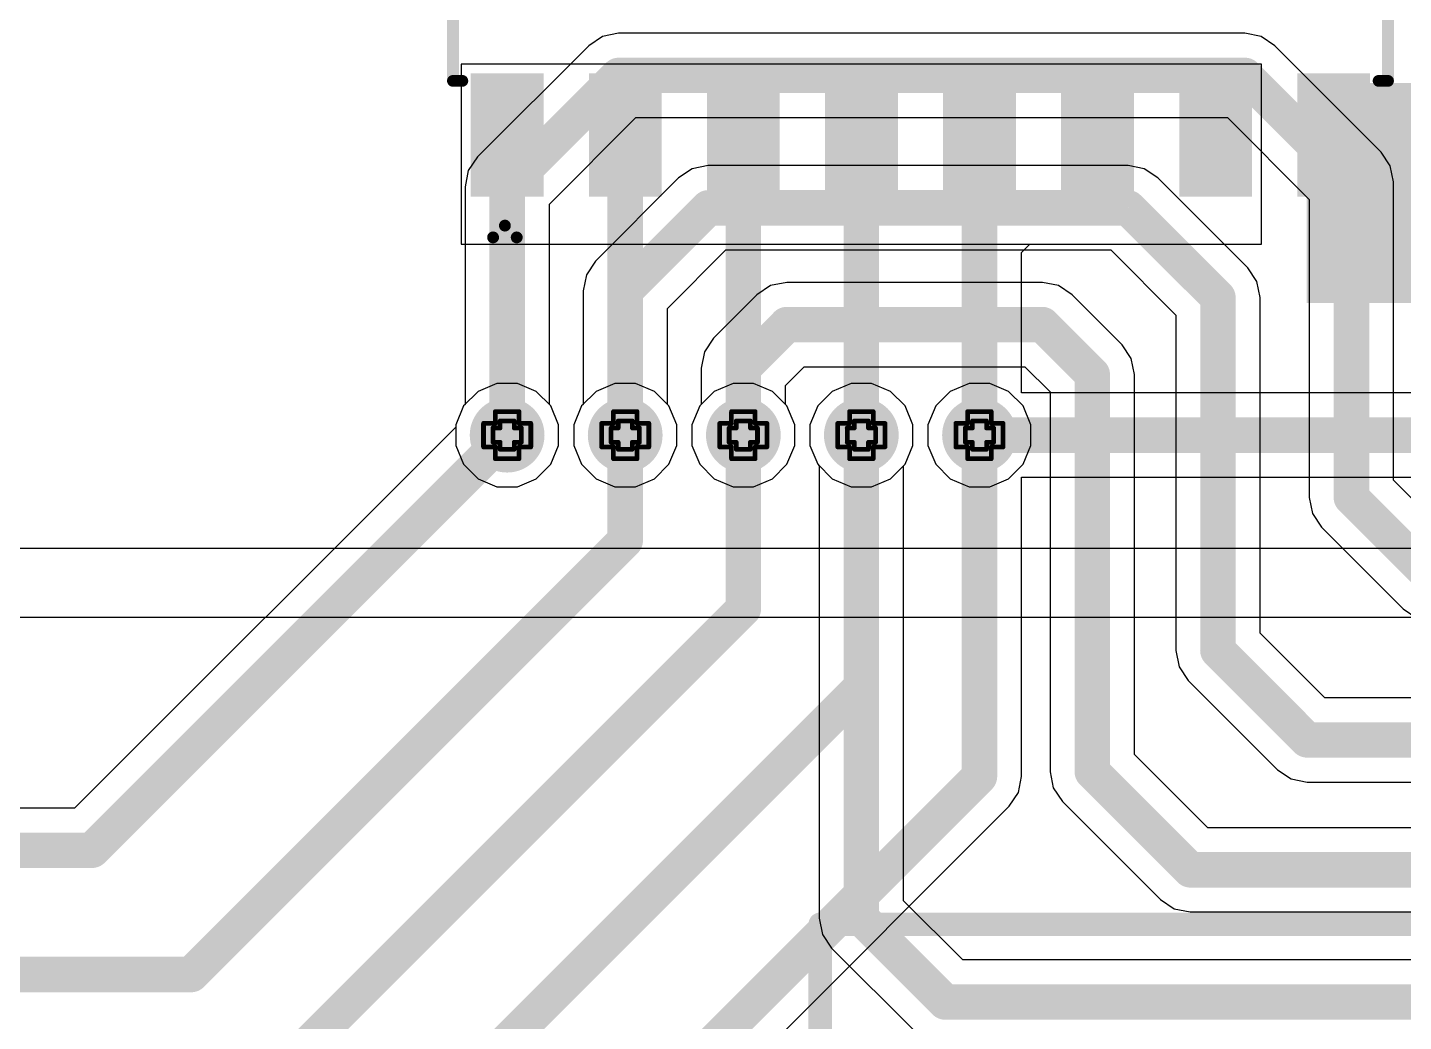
# Model space of a CAD drawing. Header units: inches. Extents: x -7 to 5163, y -3 to 5149.
# Drawn here: x 125.84 to 140.64, y 103.22 to 113.91 of the extents above; entities that cross this region are included whole.
import ezdxf

# ---------------------------------------------------------------- set-up
doc = ezdxf.new("R2010")
doc.units = ezdxf.units.IN
for name, color, linetype in [('Bottom Layer', 5, 'Continuous'), ('Bottom Solder', 6, 'Continuous'), ('Drill Drawing', 1, 'Continuous'), ('GND', 76, 'Continuous'), ('PWR', 16, 'Continuous'), ('Top Layer', 1, 'Continuous'), ('Top Overlay', 2, 'Continuous'), ('Top Paste', 8, 'Continuous'), ('Top Solder', 216, 'Continuous'), ('Via Holes', 16, 'Continuous')]:
    doc.layers.add(name, color=color, linetype=linetype)

# ---------------------------------------------------------------- blocks, each defined once
blk = doc.blocks.new('16_SOIC__0_154___3_90___W______6')
at = {"layer": 'Top Layer'}
for points in [[(-3.2, 4.735), (-2.08, 4.735), (-2.08, 4.155), (-3.2, 4.155)], [(2.08, 4.735), (3.2, 4.735), (3.2, 4.155), (2.08, 4.155)], [(-3.2, 3.465), (-2.08, 3.465), (-2.08, 2.885), (-3.2, 2.885)], [(2.08, 3.465), (3.2, 3.465), (3.2, 2.885), (2.08, 2.885)], [(-3.2, 2.195), (-2.08, 2.195), (-2.08, 1.615), (-3.2, 1.615)], [(2.08, 2.195), (3.2, 2.195), (3.2, 1.615), (2.08, 1.615)], [(-3.2, 0.925), (-2.08, 0.925), (-2.08, 0.345), (-3.2, 0.345)], [(2.08, 0.925), (3.2, 0.925), (3.2, 0.345), (2.08, 0.345)], [(-3.2, -0.345), (-2.08, -0.345), (-2.08, -0.925), (-3.2, -0.925)], [(2.08, -0.345), (3.2, -0.345), (3.2, -0.925), (2.08, -0.925)], [(-3.2, -1.615), (-2.08, -1.615), (-2.08, -2.195), (-3.2, -2.195)], [(2.08, -1.615), (3.2, -1.615), (3.2, -2.195), (2.08, -2.195)], [(-3.2, -2.885), (-2.08, -2.885), (-2.08, -3.465), (-3.2, -3.465)], [(2.08, -2.885), (3.2, -2.885), (3.2, -3.465), (2.08, -3.465)], [(-3.2, -4.155), (-2.08, -4.155), (-2.08, -4.735), (-3.2, -4.735)], [(2.08, -4.155), (3.2, -4.155), (3.2, -4.735), (2.08, -4.735)]]:
    blk.add_hatch(color=1, dxfattribs=at).paths.add_polyline_path(points)
at = {"layer": 'Top Paste'}
for points in [[(-3.2, 4.735), (-2.08, 4.735), (-2.08, 4.155), (-3.2, 4.155)], [(2.08, 4.735), (3.2, 4.735), (3.2, 4.155), (2.08, 4.155)], [(-3.2, 3.465), (-2.08, 3.465), (-2.08, 2.885), (-3.2, 2.885)], [(2.08, 3.465), (3.2, 3.465), (3.2, 2.885), (2.08, 2.885)], [(-3.2, 2.195), (-2.08, 2.195), (-2.08, 1.615), (-3.2, 1.615)], [(2.08, 2.195), (3.2, 2.195), (3.2, 1.615), (2.08, 1.615)], [(-3.2, 0.925), (-2.08, 0.925), (-2.08, 0.345), (-3.2, 0.345)], [(2.08, 0.925), (3.2, 0.925), (3.2, 0.345), (2.08, 0.345)], [(-3.2, -0.345), (-2.08, -0.345), (-2.08, -0.925), (-3.2, -0.925)], [(2.08, -0.345), (3.2, -0.345), (3.2, -0.925), (2.08, -0.925)], [(-3.2, -1.615), (-2.08, -1.615), (-2.08, -2.195), (-3.2, -2.195)], [(2.08, -1.615), (3.2, -1.615), (3.2, -2.195), (2.08, -2.195)], [(-3.2, -2.885), (-2.08, -2.885), (-2.08, -3.465), (-3.2, -3.465)], [(2.08, -2.885), (3.2, -2.885), (3.2, -3.465), (2.08, -3.465)], [(-3.2, -4.155), (-2.08, -4.155), (-2.08, -4.735), (-3.2, -4.735)], [(2.08, -4.155), (3.2, -4.155), (3.2, -4.735), (2.08, -4.735)]]:
    blk.add_hatch(color=8, dxfattribs=at).paths.add_polyline_path(points)
at = {"layer": 'Top Solder'}
for points in [[(-3.302, 4.837), (-1.978, 4.837), (-1.978, 4.053), (-3.302, 4.053)], [(1.978, 4.837), (3.302, 4.837), (3.302, 4.053), (1.978, 4.053)], [(-3.302, 3.567), (-1.978, 3.567), (-1.978, 2.783), (-3.302, 2.783)], [(1.978, 3.567), (3.302, 3.567), (3.302, 2.783), (1.978, 2.783)], [(-3.302, 2.297), (-1.978, 2.297), (-1.978, 1.513), (-3.302, 1.513)], [(1.978, 2.297), (3.302, 2.297), (3.302, 1.513), (1.978, 1.513)], [(-3.302, 1.027), (-1.978, 1.027), (-1.978, 0.243), (-3.302, 0.243)], [(1.978, 1.027), (3.302, 1.027), (3.302, 0.243), (1.978, 0.243)], [(-3.302, -0.243), (-1.978, -0.243), (-1.978, -1.027), (-3.302, -1.027)], [(1.978, -0.243), (3.302, -0.243), (3.302, -1.027), (1.978, -1.027)], [(-3.302, -1.513), (-1.978, -1.513), (-1.978, -2.297), (-3.302, -2.297)], [(1.978, -1.513), (3.302, -1.513), (3.302, -2.297), (1.978, -2.297)], [(-3.302, -2.783), (-1.978, -2.783), (-1.978, -3.567), (-3.302, -3.567)], [(1.978, -2.783), (3.302, -2.783), (3.302, -3.567), (1.978, -3.567)], [(-3.302, -4.053), (-1.978, -4.053), (-1.978, -4.837), (-3.302, -4.837)], [(1.978, -4.053), (3.302, -4.053), (3.302, -4.837), (1.978, -4.837)]]:
    blk.add_hatch(color=216, dxfattribs=at).paths.add_polyline_path(points)
at = {"layer": 'Top Overlay', "const_width": 0.127}
for points in [[(-2.057, 5.029), (2.042, 5.029)], [(-2.057, 5.029), (-2.057, 4.928)], [(2.057, 5.029), (2.057, 4.928)], [(-3.741, 4.597), (-3.614, 4.47)], [(-3.741, 4.597), (-3.741, 4.343)], [(-3.614, 4.47), (-3.741, 4.343)], [(-2.057, -4.928), (-2.057, -5.029)], [(2.057, -4.928), (2.057, -5.029)], [(-2.057, -5.029), (2.042, -5.029)]]:
    blk.add_lwpolyline(points, dxfattribs=at)
at = {"layer": 'Top Overlay', "const_width": 0.0635}
for points in [[(-2.089, 5.029, 1), (-2.026, 5.029, 1)], [(-2.089, 5.029, 1), (-2.026, 5.029, 1)], [(2.01, 5.029, 1), (2.073, 5.029, 1)], [(2.026, 5.029, 1), (2.089, 5.029, 1)], [(-2.089, 4.928, 1), (-2.026, 4.928, 1)], [(2.026, 4.928, 1), (2.089, 4.928, 1)], [(-3.773, 4.597, 1), (-3.709, 4.597, 1)], [(-3.773, 4.597, 1), (-3.709, 4.597, 1)], [(-3.646, 4.47, 1), (-3.582, 4.47, 1)], [(-3.646, 4.47, 1), (-3.582, 4.47, 1)], [(-3.773, 4.343, 1), (-3.709, 4.343, 1)], [(-3.773, 4.343, 1), (-3.709, 4.343, 1)], [(-2.089, -4.928, 1), (-2.026, -4.928, 1)], [(2.026, -4.928, 1), (2.089, -4.928, 1)], [(-2.089, -5.029, 1), (-2.026, -5.029, 1)], [(-2.089, -5.029, 1), (-2.026, -5.029, 1)], [(2.01, -5.029, 1), (2.073, -5.029, 1)], [(2.026, -5.029, 1), (2.089, -5.029, 1)]]:
    blk.add_lwpolyline(points, format="xyb", close=True, dxfattribs=at)

msp = doc.modelspace()

# ---------------------------------------------------------------- hatches: boundary and pattern name
at = {"layer": 'Bottom Layer'}
h = msp.add_hatch(color=5, dxfattribs=at)
edge = h.paths.add_edge_path()
edge.add_arc((131, 109.526), 0.3, 0, 360)
h = msp.add_hatch(color=5, dxfattribs=at)
edge = h.paths.add_edge_path()
edge.add_arc((132.27, 109.526), 0.3, 0, 360)
h = msp.add_hatch(color=5, dxfattribs=at)
edge = h.paths.add_edge_path()
edge.add_arc((133.541, 109.526), 0.3, 0, 360)
h = msp.add_hatch(color=5, dxfattribs=at)
edge = h.paths.add_edge_path()
edge.add_arc((134.81, 109.526), 0.3, 0, 360)
h = msp.add_hatch(color=5, dxfattribs=at)
edge = h.paths.add_edge_path()
edge.add_arc((136.081, 109.526), 0.3, 0, 360)
at = {"layer": 'Bottom Solder'}
h = msp.add_hatch(color=6, dxfattribs=at)
edge = h.paths.add_edge_path()
edge.add_arc((131, 109.526), 0.402, 0, 360)
h = msp.add_hatch(color=6, dxfattribs=at)
edge = h.paths.add_edge_path()
edge.add_arc((132.27, 109.526), 0.402, 0, 360)
h = msp.add_hatch(color=6, dxfattribs=at)
edge = h.paths.add_edge_path()
edge.add_arc((133.541, 109.526), 0.402, 0, 360)
h = msp.add_hatch(color=6, dxfattribs=at)
edge = h.paths.add_edge_path()
edge.add_arc((134.81, 109.526), 0.402, 0, 360)
h = msp.add_hatch(color=6, dxfattribs=at)
edge = h.paths.add_edge_path()
edge.add_arc((136.081, 109.526), 0.402, 0, 360)
at = {"layer": 'GND'}
h = msp.add_hatch(color=76, dxfattribs=at)
edge = h.paths.add_edge_path()
edge.add_arc((131, 109.526), 0.3, 0, 360)
h = msp.add_hatch(color=76, dxfattribs=at)
edge = h.paths.add_edge_path()
edge.add_arc((132.27, 109.526), 0.3, 0, 360)
h = msp.add_hatch(color=76, dxfattribs=at)
edge = h.paths.add_edge_path()
edge.add_arc((133.541, 109.526), 0.3, 0, 360)
h = msp.add_hatch(color=76, dxfattribs=at)
edge = h.paths.add_edge_path()
edge.add_arc((134.81, 109.526), 0.3, 0, 360)
h = msp.add_hatch(color=76, dxfattribs=at)
edge = h.paths.add_edge_path()
edge.add_arc((136.081, 109.526), 0.3, 0, 360)
at = {"layer": 'PWR'}
h = msp.add_hatch(color=16, dxfattribs=at)
edge = h.paths.add_edge_path()
edge.add_arc((131, 109.526), 0.3, 0, 360)
h = msp.add_hatch(color=16, dxfattribs=at)
edge = h.paths.add_edge_path()
edge.add_arc((132.27, 109.526), 0.3, 0, 360)
h = msp.add_hatch(color=16, dxfattribs=at)
edge = h.paths.add_edge_path()
edge.add_arc((133.541, 109.526), 0.3, 0, 360)
h = msp.add_hatch(color=16, dxfattribs=at)
edge = h.paths.add_edge_path()
edge.add_arc((134.81, 109.526), 0.3, 0, 360)
h = msp.add_hatch(color=16, dxfattribs=at)
edge = h.paths.add_edge_path()
edge.add_arc((136.081, 109.526), 0.3, 0, 360)
at = {"layer": 'Top Layer'}
msp.add_hatch(color=1, dxfattribs=at).paths.add_polyline_path([(139.601, 110.947), (141.859, 110.947), (141.859, 113.314), (139.601, 113.314)])
h = msp.add_hatch(color=1, dxfattribs=at)
edge = h.paths.add_edge_path()
edge.add_arc((131, 109.526), 0.3, 0, 360)
h = msp.add_hatch(color=1, dxfattribs=at)
edge = h.paths.add_edge_path()
edge.add_arc((132.27, 109.526), 0.3, 0, 360)
h = msp.add_hatch(color=1, dxfattribs=at)
edge = h.paths.add_edge_path()
edge.add_arc((133.541, 109.526), 0.3, 0, 360)
h = msp.add_hatch(color=1, dxfattribs=at)
edge = h.paths.add_edge_path()
edge.add_arc((134.81, 109.526), 0.3, 0, 360)
h = msp.add_hatch(color=1, dxfattribs=at)
edge = h.paths.add_edge_path()
edge.add_arc((136.081, 109.526), 0.3, 0, 360)
at = {"layer": 'Top Solder'}
h = msp.add_hatch(color=216, dxfattribs=at)
edge = h.paths.add_edge_path()
edge.add_arc((131, 109.526), 0.402, 0, 360)
h = msp.add_hatch(color=216, dxfattribs=at)
edge = h.paths.add_edge_path()
edge.add_arc((132.27, 109.526), 0.402, 0, 360)
h = msp.add_hatch(color=216, dxfattribs=at)
edge = h.paths.add_edge_path()
edge.add_arc((133.541, 109.526), 0.402, 0, 360)
h = msp.add_hatch(color=216, dxfattribs=at)
edge = h.paths.add_edge_path()
edge.add_arc((134.81, 109.526), 0.402, 0, 360)
h = msp.add_hatch(color=216, dxfattribs=at)
edge = h.paths.add_edge_path()
edge.add_arc((136.081, 109.526), 0.402, 0, 360)
at = {"layer": 'Via Holes'}
h = msp.add_hatch(color=7, dxfattribs=at)
edge = h.paths.add_edge_path()
edge.add_arc((131, 109.526), 0.15, 0, 360)
h = msp.add_hatch(color=7, dxfattribs=at)
edge = h.paths.add_edge_path()
edge.add_arc((132.27, 109.526), 0.15, 0, 360)
h = msp.add_hatch(color=7, dxfattribs=at)
edge = h.paths.add_edge_path()
edge.add_arc((133.541, 109.526), 0.15, 0, 360)
h = msp.add_hatch(color=7, dxfattribs=at)
edge = h.paths.add_edge_path()
edge.add_arc((134.81, 109.526), 0.15, 0, 360)
h = msp.add_hatch(color=7, dxfattribs=at)
edge = h.paths.add_edge_path()
edge.add_arc((136.081, 109.526), 0.15, 0, 360)

# ---------------------------------------------------------------- linework, layer by layer
at = {"layer": 'Bottom Layer'}
for p, q in [((132.198, 113.848), (132.024, 113.813)), ((138.936, 113.848), (132.198, 113.848)), ((139.11, 113.813), (138.936, 113.848)), ((131.877, 113.715), (130.68, 112.518)), ((132.024, 113.813), (131.877, 113.715)), ((139.257, 113.715), (139.11, 113.813)), ((140.402, 112.57), (139.257, 113.715)), ((131.454, 112.01), (132.386, 112.941)), ((132.386, 112.941), (138.749, 112.941)), ((138.749, 112.941), (139.628, 112.062)), ((130.68, 112.518), (130.582, 112.371)), ((140.5, 112.423), (140.402, 112.57)), ((140.402, 112.57), (140.402, 112.57)), ((130.582, 112.371), (130.547, 112.197)), ((132.991, 112.39), (132.844, 112.292)), ((133.164, 112.425), (132.991, 112.39)), ((137.68, 112.425), (133.164, 112.425)), ((137.853, 112.39), (137.68, 112.425)), ((138, 112.292), (137.853, 112.39)), ((140.535, 112.249), (140.5, 112.423)), ((130.547, 112.197), (130.547, 109.857)), ((132.844, 112.292), (131.95, 111.398)), ((132.844, 112.292), (132.844, 112.292)), ((138.966, 111.326), (138, 112.292)), ((140.535, 109.043), (140.535, 112.249)), ((139.628, 112.062), (139.628, 108.855)), ((131.454, 109.857), (131.454, 112.01)), ((132.724, 110.89), (133.352, 111.518)), ((133.352, 111.518), (137.492, 111.518)), ((137.492, 111.518), (138.192, 110.818)), ((131.95, 111.398), (131.852, 111.251)), ((139.064, 111.179), (138.966, 111.326)), ((138.966, 111.326), (138.966, 111.326)), ((131.852, 111.251), (131.817, 111.078)), ((134.008, 111.168), (133.834, 111.134)), ((136.757, 111.168), (134.008, 111.168)), ((136.931, 111.134), (136.757, 111.168)), ((139.099, 111.006), (139.064, 111.179)), ((131.817, 111.078), (131.817, 109.857)), ((133.687, 111.036), (133.22, 110.568)), ((133.834, 111.134), (133.687, 111.036)), ((133.687, 111.036), (133.687, 111.036)), ((137.078, 111.036), (136.931, 111.134)), ((137.614, 110.499), (137.078, 111.036)), ((139.099, 107.396), (139.099, 111.006)), ((132.724, 109.857), (132.724, 110.89)), ((138.192, 110.818), (138.192, 107.209)), ((133.22, 110.568), (133.122, 110.421)), ((133.122, 110.421), (133.087, 110.248)), ((137.712, 110.352), (137.614, 110.499)), ((137.747, 110.179), (137.712, 110.352)), ((133.087, 110.248), (133.087, 109.857)), ((133.994, 110.06), (134.195, 110.262)), ((134.195, 110.262), (136.57, 110.262)), ((136.57, 110.262), (136.841, 109.991)), ((137.747, 106.093), (137.747, 110.179)), ((133.994, 109.857), (133.994, 110.06)), ((134.497, 109.996), (134.341, 109.84)), ((134.7, 110.08), (134.497, 109.996)), ((134.921, 110.08), (134.7, 110.08)), ((135.124, 109.996), (134.921, 110.08)), ((135.28, 109.84), (135.124, 109.996)), ((135.767, 109.996), (135.611, 109.84)), ((135.97, 110.08), (135.767, 109.996)), ((136.191, 110.08), (135.97, 110.08)), ((136.394, 109.996), (136.191, 110.08)), ((136.55, 109.84), (136.394, 109.996)), ((136.841, 109.991), (136.841, 105.906)), ((130.531, 109.84), (130.447, 109.637)), ((130.547, 109.857), (130.531, 109.84)), ((131.47, 109.84), (131.454, 109.857)), ((131.554, 109.637), (131.47, 109.84)), ((131.801, 109.84), (131.717, 109.637)), ((131.817, 109.857), (131.801, 109.84)), ((132.74, 109.84), (132.724, 109.857)), ((132.824, 109.637), (132.74, 109.84)), ((133.071, 109.84), (132.987, 109.637)), ((133.087, 109.857), (133.071, 109.84)), ((134.01, 109.84), (133.994, 109.857)), ((134.094, 109.637), (134.01, 109.84)), ((134.341, 109.84), (134.257, 109.637)), ((135.364, 109.637), (135.28, 109.84)), ((135.611, 109.84), (135.527, 109.637)), ((136.634, 109.637), (136.55, 109.84)), ((130.447, 109.637), (130.447, 109.416)), ((131.554, 109.416), (131.554, 109.637)), ((131.717, 109.637), (131.717, 109.416)), ((132.824, 109.416), (132.824, 109.637)), ((132.987, 109.637), (132.987, 109.416)), ((134.094, 109.416), (134.094, 109.637)), ((134.257, 109.637), (134.257, 109.416)), ((135.364, 109.416), (135.364, 109.637)), ((135.527, 109.637), (135.527, 109.416)), ((136.634, 109.416), (136.634, 109.637)), ((130.447, 109.416), (130.531, 109.213)), ((131.47, 109.213), (131.554, 109.416)), ((131.717, 109.416), (131.801, 109.213)), ((132.74, 109.213), (132.824, 109.416)), ((132.987, 109.416), (133.071, 109.213)), ((134.01, 109.213), (134.094, 109.416)), ((134.257, 109.416), (134.341, 109.213)), ((135.28, 109.213), (135.364, 109.416)), ((135.527, 109.416), (135.611, 109.213)), ((136.55, 109.213), (136.634, 109.416)), ((130.531, 109.213), (130.687, 109.057)), ((131.314, 109.057), (131.47, 109.213)), ((131.801, 109.213), (131.957, 109.057)), ((132.584, 109.057), (132.74, 109.213)), ((133.071, 109.213), (133.227, 109.057)), ((133.854, 109.057), (134.01, 109.213)), ((134.341, 109.213), (134.357, 109.196)), ((134.357, 109.196), (134.357, 104.331)), ((135.264, 109.196), (135.28, 109.213)), ((135.264, 104.518), (135.264, 109.196)), ((135.611, 109.213), (135.767, 109.057)), ((136.394, 109.057), (136.55, 109.213)), ((130.687, 109.057), (130.89, 108.972)), ((130.89, 108.972), (131.111, 108.972)), ((131.111, 108.972), (131.314, 109.057)), ((131.957, 109.057), (132.16, 108.972)), ((132.16, 108.972), (132.381, 108.972)), ((132.381, 108.972), (132.584, 109.057)), ((133.227, 109.057), (133.43, 108.972)), ((133.43, 108.972), (133.651, 108.972)), ((133.651, 108.972), (133.854, 109.057)), ((135.767, 109.057), (135.97, 108.972)), ((135.97, 108.972), (136.191, 108.972)), ((136.191, 108.972), (136.394, 109.057)), ((141.147, 108.431), (140.535, 109.043)), ((139.628, 108.855), (139.663, 108.682)), ((139.663, 108.682), (139.761, 108.535)), ((139.761, 108.535), (140.638, 107.658)), ((140.638, 107.658), (140.785, 107.559)), ((139.794, 106.701), (139.099, 107.396)), ((138.192, 107.209), (138.227, 107.035)), ((138.227, 107.035), (138.325, 106.888)), ((138.325, 106.888), (139.286, 105.928)), ((164.78, 106.701), (139.794, 106.701)), ((138.536, 105.304), (137.747, 106.093)), ((136.841, 105.906), (136.875, 105.732)), ((139.286, 105.928), (139.433, 105.829)), ((139.433, 105.829), (139.606, 105.795)), ((136.875, 105.732), (136.973, 105.585)), ((139.606, 105.795), (139.606, 105.795)), ((139.606, 105.795), (164.592, 105.795)), ((136.973, 105.585), (138.028, 104.531)), ((156.947, 105.304), (138.536, 105.304)), ((135.9, 103.882), (135.264, 104.518)), ((138.028, 104.531), (138.175, 104.432)), ((138.175, 104.432), (138.348, 104.398)), ((138.348, 104.398), (138.348, 104.398)), ((138.348, 104.398), (156.759, 104.398)), ((134.357, 104.331), (134.392, 104.157)), ((134.392, 104.157), (134.49, 104.01)), ((134.49, 104.01), (135.392, 103.108)), ((155.476, 103.882), (135.9, 103.882))]:
    msp.add_line(p, q, dxfattribs=at)
at = {"layer": 'Bottom Layer', "const_width": 0.381}
for points in [[(131, 112.197), (132.198, 113.395)], [(132.198, 113.395), (138.936, 113.395)], [(138.936, 113.395), (140.082, 112.249)], [(131, 109.526), (131, 112.197)], [(140.082, 108.855), (140.082, 112.249)], [(132.27, 111.078), (133.164, 111.971)], [(133.164, 111.971), (137.68, 111.971)], [(137.68, 111.971), (138.646, 111.006)], [(132.27, 109.526), (132.27, 111.078)], [(138.646, 107.209), (138.646, 111.006)], [(133.541, 110.248), (134.008, 110.715)], [(134.008, 110.715), (136.757, 110.715)], [(136.757, 110.715), (137.294, 110.179)], [(133.541, 109.526), (133.541, 110.248)], [(137.294, 105.906), (137.294, 110.179)], [(134.81, 104.331), (134.81, 109.526)], [(140.082, 108.855), (140.959, 107.978)], [(138.646, 107.209), (139.606, 106.248)], [(139.606, 106.248), (164.78, 106.248)], [(137.294, 105.906), (138.348, 104.851)], [(138.348, 104.851), (156.947, 104.851)], [(134.81, 104.331), (135.712, 103.429)], [(135.712, 103.429), (155.476, 103.429)]]:
    msp.add_lwpolyline(points, dxfattribs=at)
at = {"layer": 'Bottom Layer', "const_width": 0.191}
for points in [[(132.103, 113.395, 1), (132.293, 113.395, 1)], [(132.103, 113.395, 1), (132.293, 113.395, 1)], [(138.841, 113.395, 1), (139.032, 113.395, 1)], [(138.841, 113.395, 1), (139.032, 113.395, 1)], [(130.905, 112.197, 1), (131.096, 112.197, 1)], [(130.905, 112.197, 1), (131.096, 112.197, 1)], [(139.986, 112.249, 1), (140.177, 112.249, 1)], [(139.986, 112.249, 1), (140.177, 112.249, 1)], [(133.069, 111.971, 1), (133.259, 111.971, 1)], [(133.069, 111.971, 1), (133.259, 111.971, 1)], [(137.585, 111.971, 1), (137.775, 111.971, 1)], [(137.585, 111.971, 1), (137.775, 111.971, 1)], [(132.175, 111.078, 1), (132.366, 111.078, 1)], [(132.175, 111.078, 1), (132.366, 111.078, 1)], [(138.55, 111.006, 1), (138.741, 111.006, 1)], [(138.55, 111.006, 1), (138.741, 111.006, 1)], [(133.912, 110.715, 1), (134.103, 110.715, 1)], [(133.912, 110.715, 1), (134.103, 110.715, 1)], [(136.662, 110.715, 1), (136.853, 110.715, 1)], [(136.662, 110.715, 1), (136.853, 110.715, 1)], [(133.445, 110.248, 1), (133.636, 110.248, 1)], [(133.445, 110.248, 1), (133.636, 110.248, 1)], [(137.199, 110.179, 1), (137.389, 110.179, 1)], [(137.199, 110.179, 1), (137.389, 110.179, 1)], [(130.905, 109.526, 1), (131.096, 109.526, 1)], [(132.175, 109.526, 1), (132.366, 109.526, 1)], [(133.445, 109.526, 1), (133.636, 109.526, 1)], [(134.715, 109.526, 1), (134.906, 109.526, 1)], [(139.986, 108.855, 1), (140.177, 108.855, 1)], [(139.986, 108.855, 1), (140.177, 108.855, 1)], [(138.55, 107.209, 1), (138.741, 107.209, 1)], [(138.55, 107.209, 1), (138.741, 107.209, 1)], [(139.511, 106.248, 1), (139.701, 106.248, 1)], [(139.511, 106.248, 1), (139.701, 106.248, 1)], [(137.199, 105.906, 1), (137.389, 105.906, 1)], [(137.199, 105.906, 1), (137.389, 105.906, 1)], [(138.253, 104.851, 1), (138.444, 104.851, 1)], [(138.253, 104.851, 1), (138.444, 104.851, 1)], [(134.715, 104.331, 1), (134.906, 104.331, 1)], [(134.715, 104.331, 1), (134.906, 104.331, 1)], [(135.617, 103.429, 1), (135.807, 103.429, 1)], [(135.617, 103.429, 1), (135.807, 103.429, 1)]]:
    msp.add_lwpolyline(points, format="xyb", close=True, dxfattribs=at)
at = {"layer": 'Drill Drawing', "const_width": 0.0508}
for points in [[(130.746, 109.399), (130.746, 109.653)], [(130.746, 109.653), (130.874, 109.653)], [(130.874, 109.653), (130.874, 109.78)], [(130.874, 109.78), (131.127, 109.78)], [(130.924, 109.603), (130.924, 109.679)], [(130.924, 109.679), (131.077, 109.679)], [(131.077, 109.603), (131.077, 109.679)], [(131.127, 109.653), (131.127, 109.78)], [(131.127, 109.653), (131.255, 109.653)], [(131.255, 109.399), (131.255, 109.653)], [(132.017, 109.399), (132.017, 109.653)], [(132.017, 109.653), (132.143, 109.653)], [(132.143, 109.653), (132.143, 109.78)], [(132.143, 109.78), (132.398, 109.78)], [(132.194, 109.603), (132.194, 109.679)], [(132.194, 109.679), (132.347, 109.679)], [(132.347, 109.603), (132.347, 109.679)], [(132.398, 109.653), (132.398, 109.78)], [(132.398, 109.653), (132.524, 109.653)], [(132.524, 109.399), (132.524, 109.653)], [(133.286, 109.399), (133.286, 109.653)], [(133.286, 109.653), (133.413, 109.653)], [(133.413, 109.653), (133.413, 109.78)], [(133.413, 109.78), (133.667, 109.78)], [(133.464, 109.603), (133.464, 109.679)], [(133.464, 109.679), (133.617, 109.679)], [(133.617, 109.603), (133.617, 109.679)], [(133.667, 109.653), (133.667, 109.78)], [(133.667, 109.653), (133.794, 109.653)], [(133.794, 109.399), (133.794, 109.653)], [(134.556, 109.399), (134.556, 109.653)], [(134.556, 109.653), (134.684, 109.653)], [(134.684, 109.653), (134.684, 109.78)], [(134.684, 109.78), (134.938, 109.78)], [(134.734, 109.603), (134.734, 109.679)], [(134.734, 109.679), (134.887, 109.679)], [(134.887, 109.603), (134.887, 109.679)], [(134.938, 109.653), (134.938, 109.78)], [(134.938, 109.653), (135.065, 109.653)], [(135.065, 109.399), (135.065, 109.653)], [(135.827, 109.399), (135.827, 109.653)], [(135.827, 109.653), (135.953, 109.653)], [(135.953, 109.653), (135.953, 109.78)], [(135.953, 109.78), (136.208, 109.78)], [(136.004, 109.603), (136.004, 109.679)], [(136.004, 109.679), (136.157, 109.679)], [(136.157, 109.603), (136.157, 109.679)], [(136.208, 109.653), (136.208, 109.78)], [(136.208, 109.653), (136.334, 109.653)], [(136.334, 109.399), (136.334, 109.653)], [(130.848, 109.45), (130.848, 109.603)], [(130.848, 109.603), (130.924, 109.603)], [(131.077, 109.603), (131.153, 109.603)], [(131.153, 109.45), (131.153, 109.603)], [(132.118, 109.45), (132.118, 109.603)], [(132.118, 109.603), (132.194, 109.603)], [(132.347, 109.603), (132.423, 109.603)], [(132.423, 109.45), (132.423, 109.603)], [(133.388, 109.45), (133.388, 109.603)], [(133.388, 109.603), (133.464, 109.603)], [(133.617, 109.603), (133.693, 109.603)], [(133.693, 109.45), (133.693, 109.603)], [(134.658, 109.45), (134.658, 109.603)], [(134.658, 109.603), (134.734, 109.603)], [(134.887, 109.603), (134.963, 109.603)], [(134.963, 109.45), (134.963, 109.603)], [(135.928, 109.45), (135.928, 109.603)], [(135.928, 109.603), (136.004, 109.603)], [(136.157, 109.603), (136.233, 109.603)], [(136.233, 109.45), (136.233, 109.603)], [(130.746, 109.399), (130.874, 109.399)], [(130.848, 109.45), (130.924, 109.45)], [(130.874, 109.272), (130.874, 109.399)], [(130.924, 109.374), (130.924, 109.45)], [(130.924, 109.374), (131.077, 109.374)], [(131.077, 109.45), (131.153, 109.45)], [(131.077, 109.374), (131.077, 109.45)], [(131.127, 109.399), (131.255, 109.399)], [(131.127, 109.272), (131.127, 109.399)], [(132.017, 109.399), (132.143, 109.399)], [(132.118, 109.45), (132.194, 109.45)], [(132.143, 109.272), (132.143, 109.399)], [(132.194, 109.374), (132.194, 109.45)], [(132.194, 109.374), (132.347, 109.374)], [(132.347, 109.45), (132.423, 109.45)], [(132.347, 109.374), (132.347, 109.45)], [(132.398, 109.399), (132.524, 109.399)], [(132.398, 109.272), (132.398, 109.399)], [(133.286, 109.399), (133.413, 109.399)], [(133.388, 109.45), (133.464, 109.45)], [(133.413, 109.272), (133.413, 109.399)], [(133.464, 109.374), (133.464, 109.45)], [(133.464, 109.374), (133.617, 109.374)], [(133.617, 109.45), (133.693, 109.45)], [(133.617, 109.374), (133.617, 109.45)], [(133.667, 109.399), (133.794, 109.399)], [(133.667, 109.272), (133.667, 109.399)], [(134.556, 109.399), (134.684, 109.399)], [(134.658, 109.45), (134.734, 109.45)], [(134.684, 109.272), (134.684, 109.399)], [(134.734, 109.374), (134.734, 109.45)], [(134.734, 109.374), (134.887, 109.374)], [(134.887, 109.45), (134.963, 109.45)], [(134.887, 109.374), (134.887, 109.45)], [(134.938, 109.399), (135.065, 109.399)], [(134.938, 109.272), (134.938, 109.399)], [(135.827, 109.399), (135.953, 109.399)], [(135.928, 109.45), (136.004, 109.45)], [(135.953, 109.272), (135.953, 109.399)], [(136.004, 109.374), (136.004, 109.45)], [(136.004, 109.374), (136.157, 109.374)], [(136.157, 109.45), (136.233, 109.45)], [(136.157, 109.374), (136.157, 109.45)], [(136.208, 109.399), (136.334, 109.399)], [(136.208, 109.272), (136.208, 109.399)], [(130.874, 109.272), (131.127, 109.272)], [(132.143, 109.272), (132.398, 109.272)], [(133.413, 109.272), (133.667, 109.272)], [(134.684, 109.272), (134.938, 109.272)], [(135.953, 109.272), (136.208, 109.272)]]:
    msp.add_lwpolyline(points, dxfattribs=at)
at = {"layer": 'Drill Drawing', "const_width": 0.0254}
for points in [[(130.734, 109.653, 1), (130.759, 109.653, 1)], [(130.734, 109.653, 1), (130.759, 109.653, 1)], [(130.861, 109.78, 1), (130.886, 109.78, 1)], [(130.861, 109.78, 1), (130.886, 109.78, 1)], [(130.861, 109.653, 1), (130.886, 109.653, 1)], [(130.861, 109.653, 1), (130.886, 109.653, 1)], [(130.912, 109.679, 1), (130.937, 109.679, 1)], [(130.912, 109.679, 1), (130.937, 109.679, 1)], [(131.064, 109.679, 1), (131.089, 109.679, 1)], [(131.064, 109.679, 1), (131.089, 109.679, 1)], [(131.115, 109.78, 1), (131.14, 109.78, 1)], [(131.115, 109.78, 1), (131.14, 109.78, 1)], [(131.115, 109.653, 1), (131.14, 109.653, 1)], [(131.115, 109.653, 1), (131.14, 109.653, 1)], [(131.242, 109.653, 1), (131.267, 109.653, 1)], [(131.242, 109.653, 1), (131.267, 109.653, 1)], [(132.004, 109.653, 1), (132.029, 109.653, 1)], [(132.004, 109.653, 1), (132.029, 109.653, 1)], [(132.131, 109.78, 1), (132.156, 109.78, 1)], [(132.131, 109.78, 1), (132.156, 109.78, 1)], [(132.131, 109.653, 1), (132.156, 109.653, 1)], [(132.131, 109.653, 1), (132.156, 109.653, 1)], [(132.182, 109.679, 1), (132.207, 109.679, 1)], [(132.182, 109.679, 1), (132.207, 109.679, 1)], [(132.334, 109.679, 1), (132.359, 109.679, 1)], [(132.334, 109.679, 1), (132.359, 109.679, 1)], [(132.385, 109.78, 1), (132.41, 109.78, 1)], [(132.385, 109.78, 1), (132.41, 109.78, 1)], [(132.385, 109.653, 1), (132.41, 109.653, 1)], [(132.385, 109.653, 1), (132.41, 109.653, 1)], [(132.512, 109.653, 1), (132.537, 109.653, 1)], [(132.512, 109.653, 1), (132.537, 109.653, 1)], [(133.274, 109.653, 1), (133.299, 109.653, 1)], [(133.274, 109.653, 1), (133.299, 109.653, 1)], [(133.401, 109.78, 1), (133.426, 109.78, 1)], [(133.401, 109.78, 1), (133.426, 109.78, 1)], [(133.401, 109.653, 1), (133.426, 109.653, 1)], [(133.401, 109.653, 1), (133.426, 109.653, 1)], [(133.452, 109.679, 1), (133.477, 109.679, 1)], [(133.452, 109.679, 1), (133.477, 109.679, 1)], [(133.604, 109.679, 1), (133.629, 109.679, 1)], [(133.604, 109.679, 1), (133.629, 109.679, 1)], [(133.655, 109.78, 1), (133.68, 109.78, 1)], [(133.655, 109.78, 1), (133.68, 109.78, 1)], [(133.655, 109.653, 1), (133.68, 109.653, 1)], [(133.655, 109.653, 1), (133.68, 109.653, 1)], [(133.782, 109.653, 1), (133.807, 109.653, 1)], [(133.782, 109.653, 1), (133.807, 109.653, 1)], [(134.544, 109.653, 1), (134.569, 109.653, 1)], [(134.544, 109.653, 1), (134.569, 109.653, 1)], [(134.671, 109.78, 1), (134.696, 109.78, 1)], [(134.671, 109.78, 1), (134.696, 109.78, 1)], [(134.671, 109.653, 1), (134.696, 109.653, 1)], [(134.671, 109.653, 1), (134.696, 109.653, 1)], [(134.722, 109.679, 1), (134.747, 109.679, 1)], [(134.722, 109.679, 1), (134.747, 109.679, 1)], [(134.874, 109.679, 1), (134.899, 109.679, 1)], [(134.874, 109.679, 1), (134.899, 109.679, 1)], [(134.925, 109.78, 1), (134.95, 109.78, 1)], [(134.925, 109.78, 1), (134.95, 109.78, 1)], [(134.925, 109.653, 1), (134.95, 109.653, 1)], [(134.925, 109.653, 1), (134.95, 109.653, 1)], [(135.052, 109.653, 1), (135.077, 109.653, 1)], [(135.052, 109.653, 1), (135.077, 109.653, 1)], [(135.814, 109.653, 1), (135.839, 109.653, 1)], [(135.814, 109.653, 1), (135.839, 109.653, 1)], [(135.941, 109.78, 1), (135.966, 109.78, 1)], [(135.941, 109.78, 1), (135.966, 109.78, 1)], [(135.941, 109.653, 1), (135.966, 109.653, 1)], [(135.941, 109.653, 1), (135.966, 109.653, 1)], [(135.992, 109.679, 1), (136.017, 109.679, 1)], [(135.992, 109.679, 1), (136.017, 109.679, 1)], [(136.144, 109.679, 1), (136.169, 109.679, 1)], [(136.144, 109.679, 1), (136.169, 109.679, 1)], [(136.195, 109.78, 1), (136.22, 109.78, 1)], [(136.195, 109.78, 1), (136.22, 109.78, 1)], [(136.195, 109.653, 1), (136.22, 109.653, 1)], [(136.195, 109.653, 1), (136.22, 109.653, 1)], [(136.322, 109.653, 1), (136.347, 109.653, 1)], [(136.322, 109.653, 1), (136.347, 109.653, 1)], [(130.835, 109.603, 1), (130.861, 109.603, 1)], [(130.835, 109.603, 1), (130.861, 109.603, 1)], [(130.912, 109.603, 1), (130.937, 109.603, 1)], [(130.912, 109.603, 1), (130.937, 109.603, 1)], [(131.064, 109.603, 1), (131.089, 109.603, 1)], [(131.064, 109.603, 1), (131.089, 109.603, 1)], [(131.14, 109.603, 1), (131.166, 109.603, 1)], [(131.14, 109.603, 1), (131.166, 109.603, 1)], [(132.105, 109.603, 1), (132.131, 109.603, 1)], [(132.105, 109.603, 1), (132.131, 109.603, 1)], [(132.182, 109.603, 1), (132.207, 109.603, 1)], [(132.182, 109.603, 1), (132.207, 109.603, 1)], [(132.334, 109.603, 1), (132.359, 109.603, 1)], [(132.334, 109.603, 1), (132.359, 109.603, 1)], [(132.41, 109.603, 1), (132.436, 109.603, 1)], [(132.41, 109.603, 1), (132.436, 109.603, 1)], [(133.375, 109.603, 1), (133.401, 109.603, 1)], [(133.375, 109.603, 1), (133.401, 109.603, 1)], [(133.452, 109.603, 1), (133.477, 109.603, 1)], [(133.452, 109.603, 1), (133.477, 109.603, 1)], [(133.604, 109.603, 1), (133.629, 109.603, 1)], [(133.604, 109.603, 1), (133.629, 109.603, 1)], [(133.68, 109.603, 1), (133.706, 109.603, 1)], [(133.68, 109.603, 1), (133.706, 109.603, 1)], [(134.645, 109.603, 1), (134.671, 109.603, 1)], [(134.645, 109.603, 1), (134.671, 109.603, 1)], [(134.722, 109.603, 1), (134.747, 109.603, 1)], [(134.722, 109.603, 1), (134.747, 109.603, 1)], [(134.874, 109.603, 1), (134.899, 109.603, 1)], [(134.874, 109.603, 1), (134.899, 109.603, 1)], [(134.95, 109.603, 1), (134.976, 109.603, 1)], [(134.95, 109.603, 1), (134.976, 109.603, 1)], [(135.915, 109.603, 1), (135.941, 109.603, 1)], [(135.915, 109.603, 1), (135.941, 109.603, 1)], [(135.992, 109.603, 1), (136.017, 109.603, 1)], [(135.992, 109.603, 1), (136.017, 109.603, 1)], [(136.144, 109.603, 1), (136.169, 109.603, 1)], [(136.144, 109.603, 1), (136.169, 109.603, 1)], [(136.22, 109.603, 1), (136.246, 109.603, 1)], [(136.22, 109.603, 1), (136.246, 109.603, 1)], [(130.734, 109.399, 1), (130.759, 109.399, 1)], [(130.734, 109.399, 1), (130.759, 109.399, 1)], [(130.835, 109.45, 1), (130.861, 109.45, 1)], [(130.835, 109.45, 1), (130.861, 109.45, 1)], [(130.861, 109.399, 1), (130.886, 109.399, 1)], [(130.861, 109.399, 1), (130.886, 109.399, 1)], [(130.912, 109.45, 1), (130.937, 109.45, 1)], [(130.912, 109.45, 1), (130.937, 109.45, 1)], [(130.912, 109.374, 1), (130.937, 109.374, 1)], [(130.912, 109.374, 1), (130.937, 109.374, 1)], [(131.064, 109.45, 1), (131.089, 109.45, 1)], [(131.064, 109.45, 1), (131.089, 109.45, 1)], [(131.064, 109.374, 1), (131.089, 109.374, 1)], [(131.064, 109.374, 1), (131.089, 109.374, 1)], [(131.115, 109.399, 1), (131.14, 109.399, 1)], [(131.115, 109.399, 1), (131.14, 109.399, 1)], [(131.14, 109.45, 1), (131.166, 109.45, 1)], [(131.14, 109.45, 1), (131.166, 109.45, 1)], [(131.242, 109.399, 1), (131.267, 109.399, 1)], [(131.242, 109.399, 1), (131.267, 109.399, 1)], [(132.004, 109.399, 1), (132.029, 109.399, 1)], [(132.004, 109.399, 1), (132.029, 109.399, 1)], [(132.105, 109.45, 1), (132.131, 109.45, 1)], [(132.105, 109.45, 1), (132.131, 109.45, 1)], [(132.131, 109.399, 1), (132.156, 109.399, 1)], [(132.131, 109.399, 1), (132.156, 109.399, 1)], [(132.182, 109.45, 1), (132.207, 109.45, 1)], [(132.182, 109.45, 1), (132.207, 109.45, 1)], [(132.182, 109.374, 1), (132.207, 109.374, 1)], [(132.182, 109.374, 1), (132.207, 109.374, 1)], [(132.334, 109.45, 1), (132.359, 109.45, 1)], [(132.334, 109.45, 1), (132.359, 109.45, 1)], [(132.334, 109.374, 1), (132.359, 109.374, 1)], [(132.334, 109.374, 1), (132.359, 109.374, 1)], [(132.385, 109.399, 1), (132.41, 109.399, 1)], [(132.385, 109.399, 1), (132.41, 109.399, 1)], [(132.41, 109.45, 1), (132.436, 109.45, 1)], [(132.41, 109.45, 1), (132.436, 109.45, 1)], [(132.512, 109.399, 1), (132.537, 109.399, 1)], [(132.512, 109.399, 1), (132.537, 109.399, 1)], [(133.274, 109.399, 1), (133.299, 109.399, 1)], [(133.274, 109.399, 1), (133.299, 109.399, 1)], [(133.375, 109.45, 1), (133.401, 109.45, 1)], [(133.375, 109.45, 1), (133.401, 109.45, 1)], [(133.401, 109.399, 1), (133.426, 109.399, 1)], [(133.401, 109.399, 1), (133.426, 109.399, 1)], [(133.452, 109.45, 1), (133.477, 109.45, 1)], [(133.452, 109.45, 1), (133.477, 109.45, 1)], [(133.452, 109.374, 1), (133.477, 109.374, 1)], [(133.452, 109.374, 1), (133.477, 109.374, 1)], [(133.604, 109.45, 1), (133.629, 109.45, 1)], [(133.604, 109.45, 1), (133.629, 109.45, 1)], [(133.604, 109.374, 1), (133.629, 109.374, 1)], [(133.604, 109.374, 1), (133.629, 109.374, 1)], [(133.655, 109.399, 1), (133.68, 109.399, 1)], [(133.655, 109.399, 1), (133.68, 109.399, 1)], [(133.68, 109.45, 1), (133.706, 109.45, 1)], [(133.68, 109.45, 1), (133.706, 109.45, 1)], [(133.782, 109.399, 1), (133.807, 109.399, 1)], [(133.782, 109.399, 1), (133.807, 109.399, 1)], [(134.544, 109.399, 1), (134.569, 109.399, 1)], [(134.544, 109.399, 1), (134.569, 109.399, 1)], [(134.645, 109.45, 1), (134.671, 109.45, 1)], [(134.645, 109.45, 1), (134.671, 109.45, 1)], [(134.671, 109.399, 1), (134.696, 109.399, 1)], [(134.671, 109.399, 1), (134.696, 109.399, 1)], [(134.722, 109.45, 1), (134.747, 109.45, 1)], [(134.722, 109.45, 1), (134.747, 109.45, 1)], [(134.722, 109.374, 1), (134.747, 109.374, 1)], [(134.722, 109.374, 1), (134.747, 109.374, 1)], [(134.874, 109.45, 1), (134.899, 109.45, 1)], [(134.874, 109.45, 1), (134.899, 109.45, 1)], [(134.874, 109.374, 1), (134.899, 109.374, 1)], [(134.874, 109.374, 1), (134.899, 109.374, 1)], [(134.925, 109.399, 1), (134.95, 109.399, 1)], [(134.925, 109.399, 1), (134.95, 109.399, 1)], [(134.95, 109.45, 1), (134.976, 109.45, 1)], [(134.95, 109.45, 1), (134.976, 109.45, 1)], [(135.052, 109.399, 1), (135.077, 109.399, 1)], [(135.052, 109.399, 1), (135.077, 109.399, 1)], [(135.814, 109.399, 1), (135.839, 109.399, 1)], [(135.814, 109.399, 1), (135.839, 109.399, 1)], [(135.915, 109.45, 1), (135.941, 109.45, 1)], [(135.915, 109.45, 1), (135.941, 109.45, 1)], [(135.941, 109.399, 1), (135.966, 109.399, 1)], [(135.941, 109.399, 1), (135.966, 109.399, 1)], [(135.992, 109.45, 1), (136.017, 109.45, 1)], [(135.992, 109.45, 1), (136.017, 109.45, 1)], [(135.992, 109.374, 1), (136.017, 109.374, 1)], [(135.992, 109.374, 1), (136.017, 109.374, 1)], [(136.144, 109.45, 1), (136.169, 109.45, 1)], [(136.144, 109.45, 1), (136.169, 109.45, 1)], [(136.144, 109.374, 1), (136.169, 109.374, 1)], [(136.144, 109.374, 1), (136.169, 109.374, 1)], [(136.195, 109.399, 1), (136.22, 109.399, 1)], [(136.195, 109.399, 1), (136.22, 109.399, 1)], [(136.22, 109.45, 1), (136.246, 109.45, 1)], [(136.22, 109.45, 1), (136.246, 109.45, 1)], [(136.322, 109.399, 1), (136.347, 109.399, 1)], [(136.322, 109.399, 1), (136.347, 109.399, 1)], [(130.861, 109.272, 1), (130.886, 109.272, 1)], [(130.861, 109.272, 1), (130.886, 109.272, 1)], [(131.115, 109.272, 1), (131.14, 109.272, 1)], [(131.115, 109.272, 1), (131.14, 109.272, 1)], [(132.131, 109.272, 1), (132.156, 109.272, 1)], [(132.131, 109.272, 1), (132.156, 109.272, 1)], [(132.385, 109.272, 1), (132.41, 109.272, 1)], [(132.385, 109.272, 1), (132.41, 109.272, 1)], [(133.401, 109.272, 1), (133.426, 109.272, 1)], [(133.401, 109.272, 1), (133.426, 109.272, 1)], [(133.655, 109.272, 1), (133.68, 109.272, 1)], [(133.655, 109.272, 1), (133.68, 109.272, 1)], [(134.671, 109.272, 1), (134.696, 109.272, 1)], [(134.671, 109.272, 1), (134.696, 109.272, 1)], [(134.925, 109.272, 1), (134.95, 109.272, 1)], [(134.925, 109.272, 1), (134.95, 109.272, 1)], [(135.941, 109.272, 1), (135.966, 109.272, 1)], [(135.941, 109.272, 1), (135.966, 109.272, 1)], [(136.195, 109.272, 1), (136.22, 109.272, 1)], [(136.195, 109.272, 1), (136.22, 109.272, 1)]]:
    msp.add_lwpolyline(points, format="xyb", close=True, dxfattribs=at)
at = {"layer": 'GND'}
for p, q in [((130.687, 109.996), (130.531, 109.84)), ((130.89, 110.08), (130.687, 109.996)), ((131.111, 110.08), (130.89, 110.08)), ((131.314, 109.996), (131.111, 110.08)), ((131.47, 109.84), (131.314, 109.996)), ((131.957, 109.996), (131.801, 109.84)), ((132.16, 110.08), (131.957, 109.996)), ((132.381, 110.08), (132.16, 110.08)), ((132.584, 109.996), (132.381, 110.08)), ((132.74, 109.84), (132.584, 109.996)), ((133.227, 109.996), (133.071, 109.84)), ((133.43, 110.08), (133.227, 109.996)), ((133.651, 110.08), (133.43, 110.08)), ((133.854, 109.996), (133.651, 110.08)), ((134.01, 109.84), (133.854, 109.996)), ((134.497, 109.996), (134.341, 109.84)), ((134.7, 110.08), (134.497, 109.996)), ((134.921, 110.08), (134.7, 110.08)), ((135.124, 109.996), (134.921, 110.08)), ((135.28, 109.84), (135.124, 109.996)), ((135.767, 109.996), (135.611, 109.84)), ((135.97, 110.08), (135.767, 109.996)), ((136.191, 110.08), (135.97, 110.08)), ((136.394, 109.996), (136.191, 110.08)), ((136.55, 109.84), (136.394, 109.996)), ((130.531, 109.84), (130.447, 109.637)), ((131.554, 109.637), (131.47, 109.84)), ((131.801, 109.84), (131.717, 109.637)), ((132.824, 109.637), (132.74, 109.84)), ((133.071, 109.84), (132.987, 109.637)), ((134.094, 109.637), (134.01, 109.84)), ((134.341, 109.84), (134.257, 109.637)), ((135.364, 109.637), (135.28, 109.84)), ((135.611, 109.84), (135.527, 109.637)), ((136.634, 109.637), (136.55, 109.84)), ((130.447, 109.637), (130.447, 109.416)), ((131.554, 109.416), (131.554, 109.637)), ((131.717, 109.637), (131.717, 109.416)), ((132.824, 109.416), (132.824, 109.637)), ((132.987, 109.637), (132.987, 109.416)), ((134.094, 109.416), (134.094, 109.637)), ((134.257, 109.637), (134.257, 109.416)), ((135.364, 109.416), (135.364, 109.637)), ((135.527, 109.637), (135.527, 109.416)), ((136.634, 109.416), (136.634, 109.637)), ((130.447, 109.416), (130.531, 109.213)), ((131.47, 109.213), (131.554, 109.416)), ((131.717, 109.416), (131.801, 109.213)), ((132.74, 109.213), (132.824, 109.416)), ((132.987, 109.416), (133.071, 109.213)), ((134.01, 109.213), (134.094, 109.416)), ((134.257, 109.416), (134.341, 109.213)), ((135.28, 109.213), (135.364, 109.416)), ((135.527, 109.416), (135.611, 109.213)), ((136.55, 109.213), (136.634, 109.416)), ((130.531, 109.213), (130.687, 109.057)), ((131.314, 109.057), (131.47, 109.213)), ((131.801, 109.213), (131.957, 109.057)), ((132.584, 109.057), (132.74, 109.213)), ((133.071, 109.213), (133.227, 109.057)), ((133.854, 109.057), (134.01, 109.213)), ((134.341, 109.213), (134.497, 109.057)), ((135.124, 109.057), (135.28, 109.213)), ((135.611, 109.213), (135.767, 109.057)), ((136.394, 109.057), (136.55, 109.213)), ((130.687, 109.057), (130.89, 108.972)), ((130.89, 108.972), (131.111, 108.972)), ((131.111, 108.972), (131.314, 109.057)), ((131.957, 109.057), (132.16, 108.972)), ((132.16, 108.972), (132.381, 108.972)), ((132.381, 108.972), (132.584, 109.057)), ((133.227, 109.057), (133.43, 108.972)), ((133.43, 108.972), (133.651, 108.972)), ((133.651, 108.972), (133.854, 109.057)), ((134.497, 109.057), (134.7, 108.972)), ((134.7, 108.972), (134.921, 108.972)), ((134.921, 108.972), (135.124, 109.057)), ((135.767, 109.057), (135.97, 108.972)), ((135.97, 108.972), (136.191, 108.972)), ((136.191, 108.972), (136.394, 109.057))]:
    msp.add_line(p, q, dxfattribs=at)
at = {"layer": 'PWR'}
for p, q in [((130.687, 109.996), (130.531, 109.84)), ((130.89, 110.08), (130.687, 109.996)), ((131.111, 110.08), (130.89, 110.08)), ((131.314, 109.996), (131.111, 110.08)), ((131.47, 109.84), (131.314, 109.996)), ((131.957, 109.996), (131.801, 109.84)), ((132.16, 110.08), (131.957, 109.996)), ((132.381, 110.08), (132.16, 110.08)), ((132.584, 109.996), (132.381, 110.08)), ((132.74, 109.84), (132.584, 109.996)), ((133.227, 109.996), (133.071, 109.84)), ((133.43, 110.08), (133.227, 109.996)), ((133.651, 110.08), (133.43, 110.08)), ((133.854, 109.996), (133.651, 110.08)), ((134.01, 109.84), (133.854, 109.996)), ((134.497, 109.996), (134.341, 109.84)), ((134.7, 110.08), (134.497, 109.996)), ((134.921, 110.08), (134.7, 110.08)), ((135.124, 109.996), (134.921, 110.08)), ((135.28, 109.84), (135.124, 109.996)), ((135.767, 109.996), (135.611, 109.84)), ((135.97, 110.08), (135.767, 109.996)), ((136.191, 110.08), (135.97, 110.08)), ((136.394, 109.996), (136.191, 110.08)), ((136.55, 109.84), (136.394, 109.996)), ((130.531, 109.84), (130.447, 109.637)), ((131.554, 109.637), (131.47, 109.84)), ((131.801, 109.84), (131.717, 109.637)), ((132.824, 109.637), (132.74, 109.84)), ((133.071, 109.84), (132.987, 109.637)), ((134.094, 109.637), (134.01, 109.84)), ((134.341, 109.84), (134.257, 109.637)), ((135.364, 109.637), (135.28, 109.84)), ((135.611, 109.84), (135.527, 109.637)), ((136.634, 109.637), (136.55, 109.84)), ((130.447, 109.637), (130.447, 109.416)), ((131.554, 109.416), (131.554, 109.637)), ((131.717, 109.637), (131.717, 109.416)), ((132.824, 109.416), (132.824, 109.637)), ((132.987, 109.637), (132.987, 109.416)), ((134.094, 109.416), (134.094, 109.637)), ((134.257, 109.637), (134.257, 109.416)), ((135.364, 109.416), (135.364, 109.637)), ((135.527, 109.637), (135.527, 109.416)), ((136.634, 109.416), (136.634, 109.637)), ((130.447, 109.416), (130.531, 109.213)), ((131.47, 109.213), (131.554, 109.416)), ((131.717, 109.416), (131.801, 109.213)), ((132.74, 109.213), (132.824, 109.416)), ((132.987, 109.416), (133.071, 109.213)), ((134.01, 109.213), (134.094, 109.416)), ((134.257, 109.416), (134.341, 109.213)), ((135.28, 109.213), (135.364, 109.416)), ((135.527, 109.416), (135.611, 109.213)), ((136.55, 109.213), (136.634, 109.416)), ((130.531, 109.213), (130.687, 109.057)), ((131.314, 109.057), (131.47, 109.213)), ((131.801, 109.213), (131.957, 109.057)), ((132.584, 109.057), (132.74, 109.213)), ((133.071, 109.213), (133.227, 109.057)), ((133.854, 109.057), (134.01, 109.213)), ((134.341, 109.213), (134.497, 109.057)), ((135.124, 109.057), (135.28, 109.213)), ((135.611, 109.213), (135.767, 109.057)), ((136.394, 109.057), (136.55, 109.213)), ((130.687, 109.057), (130.89, 108.972)), ((130.89, 108.972), (131.111, 108.972)), ((131.111, 108.972), (131.314, 109.057)), ((131.957, 109.057), (132.16, 108.972)), ((132.16, 108.972), (132.381, 108.972)), ((132.381, 108.972), (132.584, 109.057)), ((133.227, 109.057), (133.43, 108.972)), ((133.43, 108.972), (133.651, 108.972)), ((133.651, 108.972), (133.854, 109.057)), ((134.497, 109.057), (134.7, 108.972)), ((134.7, 108.972), (134.921, 108.972)), ((134.921, 108.972), (135.124, 109.057)), ((135.767, 109.057), (135.97, 108.972)), ((135.97, 108.972), (136.191, 108.972)), ((136.191, 108.972), (136.394, 109.057)), ((163.119, 108.306), (110.178, 108.306)), ((110.339, 107.569), (163.83, 107.569))]:
    msp.add_line(p, q, dxfattribs=at)
at = {"layer": 'Top Layer'}
for p, q in [((130.507, 113.517), (130.507, 111.582)), ((139.116, 113.517), (130.507, 113.517)), ((139.116, 113.517), (130.507, 113.517)), ((130.507, 113.517), (130.507, 111.991)), ((139.116, 111.581), (139.116, 113.517)), ((139.116, 111.581), (139.116, 113.517)), ((130.507, 111.991), (130.507, 111.991)), ((130.507, 111.991), (130.507, 111.582)), ((130.507, 111.582), (139.116, 111.581)), ((130.507, 111.582), (130.547, 111.582)), ((130.547, 111.582), (130.547, 109.857)), ((136.534, 111.492), (136.624, 111.581)), ((136.534, 109.98), (136.534, 111.492)), ((136.624, 111.581), (139.116, 111.581)), ((192.178, 109.98), (136.534, 109.98)), ((130.531, 109.84), (130.447, 109.637)), ((130.547, 109.857), (130.531, 109.84)), ((130.447, 109.613), (126.348, 105.515)), ((130.447, 109.637), (130.447, 109.613)), ((136.534, 105.855), (136.534, 109.073)), ((136.534, 109.073), (191.99, 109.073)), ((136.499, 105.681), (136.534, 105.855)), ((136.401, 105.534), (136.499, 105.681)), ((130.137, 99.27), (136.401, 105.534)), ((136.401, 105.534), (136.401, 105.534)), ((126.348, 105.515), (97.965, 105.515))]:
    msp.add_line(p, q, dxfattribs=at)
at = {"layer": 'Top Layer', "const_width": 0.381}
for points in [[(131, 109.526), (131, 112.754)], [(132.27, 109.526), (132.27, 112.754)], [(133.541, 109.526), (133.541, 112.754)], [(134.81, 109.526), (134.81, 112.754)], [(136.081, 109.526), (136.081, 112.754)], [(126.536, 105.062), (131, 109.526)], [(132.27, 108.394), (132.27, 109.526)], [(133.541, 107.658), (133.541, 109.526)], [(134.81, 106.82), (134.81, 109.526)], [(136.081, 109.526), (192.178, 109.526)], [(136.081, 105.855), (136.081, 109.526)], [(127.601, 103.725), (132.27, 108.394)], [(128.246, 102.364), (133.541, 107.658)], [(128.968, 100.977), (134.81, 106.82)], [(129.817, 99.591), (136.081, 105.855)], [(97.778, 105.062), (126.536, 105.062)], [(97.173, 103.725), (127.601, 103.725)]]:
    msp.add_lwpolyline(points, dxfattribs=at)
at = {"layer": 'Top Layer', "const_width": 0.191}
for points in [[(130.905, 112.754, 1), (131.096, 112.754, 1)], [(132.175, 112.754, 1), (132.366, 112.754, 1)], [(133.445, 112.754, 1), (133.636, 112.754, 1)], [(134.715, 112.754, 1), (134.906, 112.754, 1)], [(135.985, 112.754, 1), (136.176, 112.754, 1)], [(130.905, 109.526, 1), (131.096, 109.526, 1)], [(130.905, 109.526, 1), (131.096, 109.526, 1)], [(132.175, 109.526, 1), (132.366, 109.526, 1)], [(132.175, 109.526, 1), (132.366, 109.526, 1)], [(133.445, 109.526, 1), (133.636, 109.526, 1)], [(133.445, 109.526, 1), (133.636, 109.526, 1)], [(134.715, 109.526, 1), (134.906, 109.526, 1)], [(134.715, 109.526, 1), (134.906, 109.526, 1)], [(135.985, 109.526, 1), (136.176, 109.526, 1)], [(135.985, 109.526, 1), (136.176, 109.526, 1)], [(135.985, 109.526, 1), (136.176, 109.526, 1)], [(132.175, 108.394, 1), (132.366, 108.394, 1)], [(132.175, 108.394, 1), (132.366, 108.394, 1)], [(133.445, 107.658, 1), (133.636, 107.658, 1)], [(133.445, 107.658, 1), (133.636, 107.658, 1)], [(134.715, 106.82, 1), (134.906, 106.82, 1)], [(134.715, 106.82, 1), (134.906, 106.82, 1)], [(135.985, 105.855, 1), (136.176, 105.855, 1)], [(135.985, 105.855, 1), (136.176, 105.855, 1)], [(126.44, 105.062, 1), (126.631, 105.062, 1)], [(126.44, 105.062, 1), (126.631, 105.062, 1)], [(127.506, 103.725, 1), (127.697, 103.725, 1)], [(127.506, 103.725, 1), (127.697, 103.725, 1)]]:
    msp.add_lwpolyline(points, format="xyb", close=True, dxfattribs=at)
at = {"layer": 'Top Overlay', "const_width": 0.254}
for points in [[(134.368, 72.265), (134.368, 104.265)], [(134.368, 104.265), (166.368, 104.265)]]:
    msp.add_lwpolyline(points, dxfattribs=at)
at = {"layer": 'Top Overlay', "const_width": 0.127}
msp.add_lwpolyline([(134.305, 104.265, 1), (134.432, 104.265, 1)], format="xyb", close=True, dxfattribs=at)
msp.add_lwpolyline([(134.305, 104.265, 1), (134.432, 104.265, 1)], format="xyb", close=True, dxfattribs=at)

# ---------------------------------------------------------------- block references
at = {"rotation": 90}
msp.add_blockref('16_SOIC__0_154___3_90___W______6', (135.446, 115.394), dxfattribs=at)

doc.saveas('drawing.dxf')
